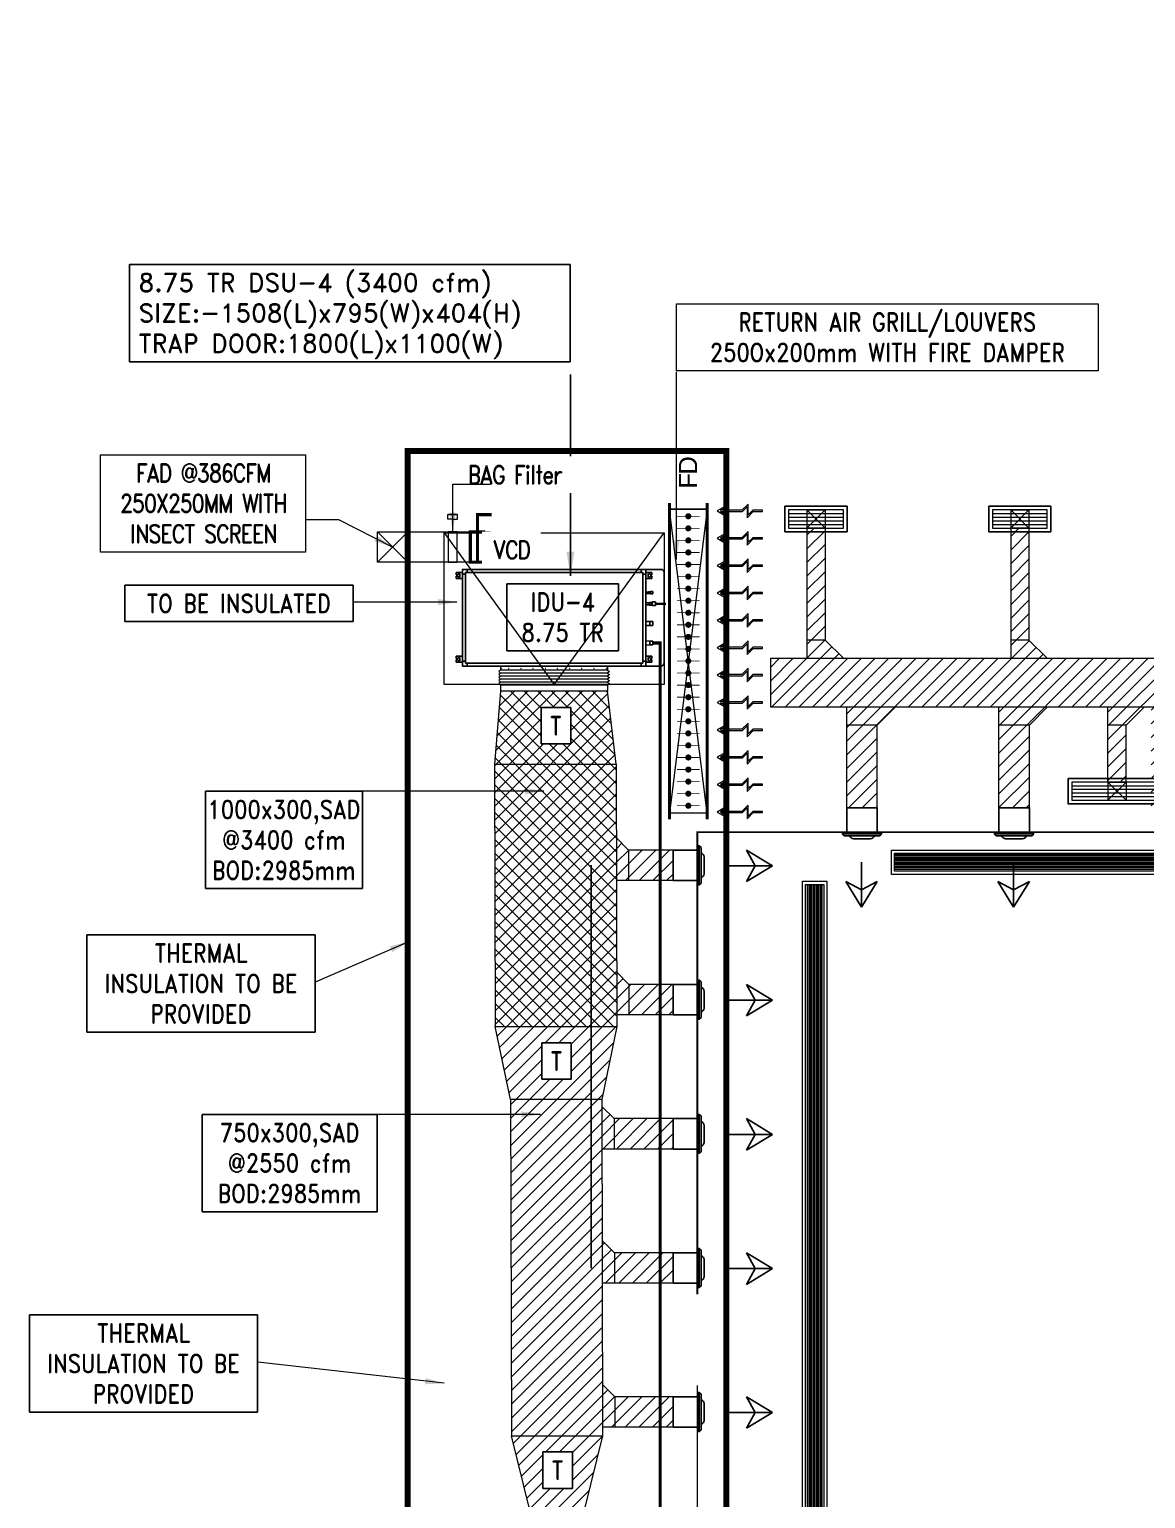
# Model space of a CAD drawing. Header units: millimetres. Extents: x -330573 to 5697, y 22061 to 198972.
# Drawn here: x -116279 to -107105, y 40582 to 52659 of the extents above; entities that cross this region are included whole.
import ezdxf

# ---------------------------------------------------------------- set-up
doc = ezdxf.new("R2010")
doc.units = ezdxf.units.MM
doc.linetypes.add('HIDDEN', pattern=[0.375, 0.25, -0.125])
for name, color, linetype, lineweight in [('MECH. EQUIPMENT', 8, 'Continuous', 0), ('VL-AC- DRAIN', 42, 'Continuous', 5), ('VL-AC-ACCOUSTIC INSULATION', 32, 'Continuous', 25), ('VL-AC-DAMPERS', 5, 'Continuous', 18), ('VL-AC-EQUIPMENT', 5, 'Continuous', 25), ('VL-AC-EQUIPMENT TEXT', 7, 'Continuous', 25), ('VL-AC-FA', 3, 'Continuous', 18), ('VL-AC-FA_TEXT_50', 7, 'Continuous', 18), ('VL-AC-RA_TEXT_50', 7, 'Continuous', 18), ('VL-AC-RAT', 1, 'Continuous', 5), ('VL-AC-SA', 6, 'Continuous', 5), ('VL-AC-SA_TEXT_50', 7, 'Continuous', 25), ('VL-AC-SAT', 72, 'Continuous', 25), ('VL-AC-UNIT TRAP DOOR', 40, 'Continuous', 18), ('VL-AC-VRF PIPE', 152, 'Continuous', 30), ('VL-AC-WALL CUTOUT', 7, 'Continuous', 18), ('VL-FC', 21, 'Continuous', 18)]:
    doc.layers.add(name, color=color, linetype=linetype, lineweight=lineweight)
doc.styles.add('ROMANS', font='romans.shx', dxfattribs={"height": 200})
doc.styles.get("Standard").update_dxf_attribs({"font": 'arial.ttf'})
doc.styles.add('style1', font='times.ttf', dxfattribs={"width": 0.75})
doc.styles.add('VOLTAS - ROMAND', font='romand.shx', dxfattribs={"width": 0.85})
doc.dimstyles.new('Creer 1-100 FT', dxfattribs={"dimscale": 100, "dimtxt": 2, "dimasz": 1.5, "dimexe": 0.75, "dimexo": 0.75, "dimgap": 0.5, "dimtad": 1, "dimdec": 0, "dimzin": 1, "dimtxsty": 'style1', "dimblk": 'OBLIQUE', "dimcen": 0, "dimdle": 0.75, "dimclrd": 7, "dimclre": 7, "dimclrt": 6, "dimadec": 0, "dimazin": 0, "dimtfac": 1, "dimtdec": 0, "dimtmove": 2, "dimatfit": 3, "dimfxl": 1, "dimfrac": 2, "dimtolj": 1, "dimtzin": 1, "dimlwd": 25, "dimlwe": 25, "dimarcsym": 1})
doc.dimstyles.new('VL_DIM', dxfattribs={"dimscale": 1.25, "dimtxt": 200, "dimasz": 125, "dimexe": 50, "dimexo": 50, "dimgap": 50, "dimtad": 1, "dimdec": 0, "dimrnd": 1, "dimzin": 9, "dimdsep": 46, "dimtxsty": 'ROMANS', "dimcen": 0.09, "dimdle": 35, "dimclrd": 7, "dimclre": 7, "dimclrt": 7, "dimadec": 0, "dimazin": 0, "dimtfac": 1, "dimtdec": 0, "dimtmove": 2, "dimatfit": 3, "dimfxl": 1, "dimtolj": 1, "dimtzin": 0, "dimlwd": 15, "dimlwe": 15, "dimarcsym": 1})

# ---------------------------------------------------------------- blocks, each defined once
blk = doc.blocks.new('*U91')
at = {"color": 252, "lineweight": 9}
for p, q in [((783227, 309669), (783227, 319414)), ((783257, 309669), (783257, 319414)), ((783287, 309669), (783287, 319414)), ((783317, 309669), (783317, 319414))]:
    blk.add_line(p, q, dxfattribs=at)
at = {"layer": 'VL-AC-SAT'}
blk.add_lwpolyline([(783167, 309639), (783377, 309639), (783377, 319444), (783167, 319444)], close=True, dxfattribs=at)
at = {"layer": 'VL-AC-SAT', "lineweight": 20}
blk.add_lwpolyline([(783197, 309669), (783347, 309669), (783347, 319414), (783197, 319414)], close=True, dxfattribs=at)
blk = doc.blocks.new('*U51')
at = {"color": 252, "lineweight": 9}
for p, q in [((783227, 314853), (783227, 315303)), ((783257, 314853), (783257, 315303)), ((783287, 314853), (783287, 315303)), ((783317, 314853), (783317, 315303))]:
    blk.add_line(p, q, dxfattribs=at)
at = {"layer": 'VL-AC-SAT'}
blk.add_lwpolyline([(783167, 314823), (783377, 314823), (783377, 315333), (783167, 315333)], close=True, dxfattribs=at)
at = {"layer": 'VL-AC-SAT', "lineweight": 20}
blk.add_lwpolyline([(783197, 314853), (783347, 314853), (783347, 315303), (783197, 315303)], close=True, dxfattribs=at)
blk = doc.blocks.new('VL EQUIPMENT')
at = {"layer": 'MECH. EQUIPMENT'}
for p, q in [((12041, 41995), (12073, 41995)), ((12073, 41115), (12073, 41995)), ((12098, 41115), (12098, 41995)), ((12123, 41115), (12123, 41995)), ((12148, 41115), (12148, 41995)), ((12173, 41115), (12173, 41995)), ((12198, 41115), (12198, 41995)), ((12041, 41115), (12073, 41115))]:
    blk.add_line(p, q, dxfattribs=at)
for points in [[(12073, 41995), (12085, 42010), (12098, 41995)], [(12098, 41995), (12110, 42010), (12123, 41995)], [(12123, 41995), (12135, 42010), (12148, 41995)], [(12148, 41995), (12160, 42010), (12173, 41995)], [(12173, 41995), (12185, 42010), (12198, 41995)], [(12073, 41115), (12085, 41100), (12098, 41115)], [(12098, 41115), (12110, 41100), (12123, 41115)], [(12123, 41115), (12135, 41100), (12148, 41115)], [(12148, 41115), (12160, 41100), (12173, 41115)], [(12173, 41115), (12185, 41100), (12198, 41115)]]:
    blk.add_lwpolyline(points, dxfattribs=at)
for centre in [(12061, 41988), (12061, 41928), (12061, 41828), (12061, 41728), (12061, 41628), (12061, 41528), (12061, 41428), (12061, 41328), (12061, 41228), (12061, 41126)]:
    blk.add_circle(centre, 1.45, dxfattribs=at)
at = {"layer": 'VL-AC-EQUIPMENT'}
for p, q in [((11271, 42269), (11246, 42269)), ((11290, 42359), (11271, 42359)), ((11271, 42309), (11271, 42359)), ((11286, 42284), (11286, 42309)), ((11288, 42343), (11290, 42343)), ((11304, 42329), (11288, 42329)), ((11290, 42359), (11290, 42343)), ((11321, 42359), (11302, 42359)), ((11302, 42359), (11302, 42343)), ((11302, 42343), (11304, 42343)), ((11321, 42309), (11321, 42359)), ((11959, 42309), (11959, 42359)), ((11978, 42359), (11959, 42359)), ((11976, 42343), (11978, 42343)), ((11992, 42329), (11976, 42329)), ((11978, 42359), (11978, 42343)), ((12009, 42359), (11990, 42359)), ((11990, 42359), (11990, 42343)), ((11990, 42343), (11992, 42343)), ((12001, 42284), (12001, 42309)), ((12009, 42309), (12009, 42359)), ((12016, 42269), (12041, 42269)), ((11271, 40841), (11246, 40841)), ((11286, 40826), (11286, 40801)), ((12001, 40826), (12001, 40801)), ((12016, 40841), (12041, 40841)), ((11271, 40801), (11271, 40751)), ((11290, 40751), (11271, 40751)), ((11288, 40781), (11304, 40781)), ((11290, 40767), (11288, 40767)), ((11290, 40751), (11290, 40767)), ((11302, 40751), (11302, 40767)), ((11321, 40751), (11302, 40751)), ((11321, 40801), (11321, 40751)), ((11428, 40762), (11447, 40762)), ((11428, 40762), (11428, 40744)), ((11447, 40744), (11428, 40744)), ((11431, 40778), (11445, 40778)), ((11431, 40778), (11431, 40764)), ((11431, 40764), (11445, 40764)), ((11432, 40764), (11432, 40762)), ((11433, 40801), (11433, 40778)), ((11442, 40767), (11440, 40767)), ((11443, 40801), (11443, 40778)), ((11444, 40764), (11444, 40762)), ((11445, 40778), (11445, 40764)), ((11447, 40762), (11447, 40744)), ((11514, 40749), (11514, 40723)), ((11514, 40749), (11543, 40749)), ((11514, 40723), (11543, 40723)), ((11517, 40771), (11517, 40754)), ((11517, 40771), (11540, 40771)), ((11517, 40754), (11540, 40754)), ((11518, 40754), (11518, 40749)), ((11521, 40801), (11521, 40771)), ((11537, 40801), (11537, 40771)), ((11540, 40771), (11540, 40754)), ((11540, 40754), (11540, 40749)), ((11543, 40749), (11543, 40723)), ((11673, 40801), (11674, 40768)), ((11706, 40768), (11674, 40768)), ((11674, 40768), (11674, 40743)), ((11706, 40743), (11674, 40743)), ((11707, 40801), (11706, 40768)), ((11706, 40768), (11706, 40743)), ((11834, 40801), (11835, 40768)), ((11867, 40768), (11835, 40768)), ((11835, 40768), (11835, 40743)), ((11867, 40743), (11835, 40743)), ((11868, 40801), (11867, 40768)), ((11867, 40768), (11867, 40743)), ((11959, 40801), (11959, 40751)), ((11978, 40751), (11959, 40751)), ((11976, 40781), (11992, 40781)), ((11978, 40767), (11976, 40767)), ((11978, 40751), (11978, 40767)), ((11990, 40751), (11990, 40767)), ((11992, 40767), (11990, 40767)), ((12009, 40751), (11990, 40751)), ((12009, 40801), (12009, 40751))]:
    blk.add_line(p, q, dxfattribs=at)
at = {"layer": 'VL-AC-EQUIPMENT', "flags": 128}
for points in [[(12041, 42309), (11246, 42309), (11246, 40801), (12041, 40801)], [(12016, 42284), (11271, 42284), (11271, 40826), (12016, 40826)]]:
    blk.add_lwpolyline(points, close=True, dxfattribs=at)
blk.add_lwpolyline([(11246, 40801), (11246, 40676, 0.414214), (11271, 40651), (12016, 40651, 0.414214), (12041, 40676), (12041, 40801)], format="xyb", dxfattribs=at)
at = {"layer": 'VL-AC-EQUIPMENT'}
for centre, start, end in [((11288, 42336), 90, 270), ((11304, 42336), 270, 90), ((11976, 42336), 90, 270), ((11992, 42336), 270, 90), ((11288, 40774), 90, 270), ((11304, 40774), 270, 90), ((11976, 40774), 90, 270), ((11992, 40774), 270, 90)]:
    blk.add_arc(centre, 7, start, end, dxfattribs=at)
blk = doc.blocks.new('*U95')
at = {"color": 8}
for p, q in [((30, 66), (16432, 66)), ((30, 54), (16432, 54)), ((30, 42), (16432, 42)), ((30, 30), (16432, 30)), ((30, 18), (16432, 18)), ((30, 6), (16432, 6)), ((30, -6), (16432, -6)), ((30, -18), (16432, -18)), ((30, -30), (16432, -30)), ((30, -42), (16432, -42)), ((30, -54), (16432, -54))]:
    blk.add_line(p, q, dxfattribs=at)
for points in [[(5, 105), (5, -95), (16457, -95), (16457, 105)], [(30, 80), (30, -70), (16432, -70), (16432, 80)]]:
    blk.add_lwpolyline(points, close=True)
blk = doc.blocks.new('*U97')
at = {"color": 8}
for p, q in [((30, 66), (11397, 66)), ((30, 54), (11397, 54)), ((30, 42), (11397, 42)), ((30, 30), (11397, 30)), ((30, 18), (11397, 18)), ((30, 6), (11397, 6)), ((30, -6), (11397, -6)), ((30, -18), (11397, -18)), ((30, -30), (11397, -30)), ((30, -42), (11397, -42)), ((30, -54), (11397, -54))]:
    blk.add_line(p, q, dxfattribs=at)
for points in [[(5, 105), (5, -95), (11422, -95), (11422, 105)], [(30, 80), (30, -70), (11397, -70), (11397, 80)]]:
    blk.add_lwpolyline(points, close=True)
blk = doc.blocks.new('VL SA JET NOZZEL')
at = {"layer": 'VL-AC-SAT'}
for p, q in [((4, 562, 0), (-125, 350, 0)), ((4, 562, 0), (4, 192, 0)), ((4, 192, 0), (4, 562, 0)), ((4, 562, 0), (134, 350, 0)), ((4, 562, 0), (4, 192, 0)), ((4, 192, 0), (4, 562, 0)), ((-125, 350, 0), (4, 419, 0)), ((134, 350, 0), (4, 419, 0)), ((0, 0), (-70, 0)), ((0, 0), (70, 0)), ((-160, -40), (-147, -25)), ((160, -40), (-160, -40)), ((160, -40), (147, -25))]:
    blk.add_line(p, q, dxfattribs=at)
for points in [[(-160, -40), (-160, -55), (160, -55), (160, -40)], [(147, -25), (-147, -25)]]:
    blk.add_lwpolyline(points, dxfattribs=at)
at = {"layer": 'VL-AC-SAT', "elevation": 0}
blk.add_lwpolyline([(125, -255), (125, -55), (-125, -55), (-125, -255)], close=True, dxfattribs=at)
at = {"layer": 'VL-AC-SAT'}
for centre, start, end in [((-64, -42), 97.9087, 155.9574), ((64, -42), 24.0426, 82.0913)]:
    blk.add_arc(centre, 42.9, start, end, dxfattribs=at)
blk = doc.blocks.new('A$C63456DE7')
at = {"layer": 'VL-AC-DAMPERS', "const_width": 25}
for points in [[(-699, 125), (-699, -266), (-813, -266)], [(-751, -125), (-751, 125), (-639, 125), (-639, -125), (-751, -125)]]:
    blk.add_lwpolyline(points, dxfattribs=at)
at = {"layer": 'VL-AC-FA'}
for p, q in [((-125, 125), (125, -125)), ((-125, -125), (125, 125)), ((125, -125), (-125, -125))]:
    blk.add_line(p, q, dxfattribs=at)
for points in [[(-805, 125), (-125, 125), (-125, -125), (-805, -125)], [(-457, 125), (-531, 125), (-531, -125), (-457, -125)], [(-125, 125), (125, 125), (125, -125), (-125, -125)]]:
    blk.add_lwpolyline(points, close=True, dxfattribs=at)
for points in [[(-494, -125), (-494, -230), (-454, -230), (-454, -267), (-534, -267)], [(-494, -125), (-494, -230), (-534, -230), (-534, -267), (-454, -267)]]:
    blk.add_lwpolyline(points, dxfattribs=at)

msp = doc.modelspace()

# ---------------------------------------------------------------- hatches: boundary and pattern name
at = {"layer": 'VL-AC-ACCOUSTIC INSULATION'}
h = msp.add_hatch(dxfattribs=at)
h.set_pattern_fill('ANSI31', color=8, scale=25)
h.paths.add_polyline_path([(-105437.5, 47489.4), (-110189.2, 47489.4), (-110189.2, 47089.4), (-105437.5, 47089.4)])
h.paths.add_polyline_path([(-109739.2, 47639.4), (-109889.2, 47639.4), (-109889.2, 47489.4), (-109589.2, 47489.4)])
h.paths.add_polyline_path([(-109739.2, 48559.4), (-109889.2, 48559.4), (-109889.2, 47639.4), (-109739.2, 47639.4)])
h.paths.add_polyline_path([(-108064.2, 47639.4), (-108214.2, 47639.4), (-108214.2, 47489.4), (-107914.2, 47489.4)])
h.paths.add_polyline_path([(-108064.2, 48559.4), (-108214.2, 48559.4), (-108214.2, 47639.4), (-108064.2, 47639.4)])
h.paths.add_polyline_path([(-106714.2, 47639.6), (-106914.2, 47639.6), (-106914.2, 47489.4), (-106564, 47489.4)])
h.paths.add_polyline_path([(-106714.2, 48921.8), (-106914.2, 48921.8), (-106914.2, 47639.6), (-106714.2, 47639.6)])
h.paths.add_polyline_path([(-106889.2, 48559.6), (-106889.2, 48709.6), (-106739.2, 48709.6), (-106739.2, 48559.6)], flags=16)
h.paths.add_polyline_path([(-107114.6, 47089.4), (-107414.6, 47089.4), (-107414.6, 46939.4), (-107264.6, 46939.4)])
h.paths.add_polyline_path([(-107264.6, 46939.4), (-107414.6, 46939.4), (-107414.6, 46472), (-107264.6, 46472)])
h.paths.add_polyline_path([(-106660.8, 47089.4), (-107060.8, 47089.4), (-107060.8, 46939.4), (-106810.8, 46939.4)])
h.paths.add_polyline_path([(-106810.8, 46939.4), (-107060.8, 46939.4), (-107060.8, 46260.9), (-106810.8, 46260.9)])
h.paths.add_polyline_path([(-107910.8, 47089.4), (-108310.8, 47089.4), (-108310.8, 46939.4), (-108060.8, 46939.4)])
h.paths.add_polyline_path([(-108060.8, 46939.4), (-108310.8, 46939.4), (-108310.8, 46260.9), (-108060.8, 46260.9)])
h.paths.add_polyline_path([(-109310.8, 46939.4), (-109560.8, 46939.4), (-109560.8, 46260.9), (-109310.8, 46260.9)])
h.paths.add_polyline_path([(-109160.8, 47089.4), (-109560.8, 47089.4), (-109560.8, 46939.4), (-109310.8, 46939.4)])
h.paths.add_polyline_path([(-105560.8, 46939.4), (-105810.8, 46939.4), (-105810.8, 46260.9), (-105560.8, 46260.9)])
h.paths.add_polyline_path([(-105460.8, 47089.4), (-105810.8, 47089.4), (-105810.8, 46939.4), (-105560.8, 46939.4)])
h.paths.add_polyline_path([(-104837.5, 47589.4), (-105437.5, 47489.4), (-105437.5, 47089.4), (-104837.5, 46989.4)])
h.paths.add_polyline_path([(-105564.2, 48709.8), (-106564.2, 48709.8), (-106564.2, 48559.8), (-105564.2, 48559.8)])
h.paths.add_polyline_path([(-106564.2, 48709.8), (-106714.2, 48709.8), (-106714.2, 48409.8), (-106564.2, 48559.8)])
h.paths.add_polyline_path([(-100277.9, 47589.4), (-104837.5, 47589.4), (-104837.5, 46989.4), (-100277.9, 46989.4)])
h.paths.add_polyline_path([(-104160.8, 46989.4), (-104560.8, 46989.4), (-104560.8, 46839.4), (-104310.8, 46839.4)])
h.paths.add_polyline_path([(-104310.8, 46839.4), (-104560.8, 46839.4), (-104560.8, 46260.9), (-104310.8, 46260.9)])
h.paths.add_polyline_path([(-104664.9, 46839.4), (-104814.9, 46839.4), (-104814.9, 46472), (-104664.9, 46472)])
h.paths.add_polyline_path([(-104564.9, 46989.4), (-104814.9, 46989.4), (-104814.9, 46839.4), (-104664.9, 46839.4)])
h.paths.add_polyline_path([(-103060.8, 46839.4), (-103310.8, 46839.4), (-103310.8, 46260.9), (-103060.8, 46260.9)])
h.paths.add_polyline_path([(-102960.8, 46989.4), (-103310.8, 46989.4), (-103310.8, 46839.4), (-103060.8, 46839.4)])
h.paths.add_polyline_path([(-102764.6, 46839.4), (-102914.6, 46839.4), (-102914.6, 46472), (-102764.6, 46472)])
h.paths.add_polyline_path([(-102664.6, 46989.4), (-102914.6, 46989.4), (-102914.6, 46839.4), (-102764.6, 46839.4)])
h.paths.add_polyline_path([(-102451.2, 47739.4), (-102601.2, 47739.4), (-102601.2, 47589.4), (-102301.2, 47589.4)])
h.paths.add_polyline_path([(-102451.2, 48560.3), (-102601.2, 48560.3), (-102601.2, 47739.4), (-102451.2, 47739.4)])
h.paths.add_polyline_path([(-101126.2, 47739.6), (-101276.2, 47739.6), (-101276.2, 47589.4), (-100975.9, 47589.4)])
h.paths.add_polyline_path([(-101126.2, 48560.6), (-101276.2, 48560.6), (-101276.2, 47739.6), (-101126.2, 47739.6)])
h.paths.add_polyline_path([(-101660.8, 46989.4), (-102060.8, 46989.4), (-102060.8, 46839.4), (-101810.8, 46839.4)])
h.paths.add_polyline_path([(-101810.8, 46839.4), (-102060.8, 46839.4), (-102060.8, 46260.9), (-101810.8, 46260.9)])
h.paths.add_polyline_path([(-100410.8, 46989.4), (-100810.8, 46989.4), (-100810.8, 46839.4), (-100560.8, 46839.4)])
h.paths.add_polyline_path([(-100560.8, 46839.4), (-100810.8, 46839.4), (-100810.8, 46260.9), (-100560.8, 46260.9)])
h.paths.add_polyline_path([(-100889.4, 46839.4), (-101039.4, 46839.4), (-101039.4, 46472), (-100889.4, 46472)])
h.paths.add_polyline_path([(-100839.4, 46989.4), (-101039.4, 46989.4), (-101039.4, 46839.4), (-100889.4, 46839.4)])
h.paths.add_polyline_path([(-99310.8, 46839.4), (-99560.8, 46839.4), (-99560.8, 46260.9), (-99310.8, 46260.9)])
h.paths.add_polyline_path([(-99160.8, 46989.4), (-99560.8, 46989.4), (-99560.8, 46839.4), (-99310.8, 46839.4)])
h.paths.add_polyline_path([(-98599.6, 47589.4), (-99677.9, 47589.4), (-99677.9, 46989.4), (-98599.6, 46989.4)])
h.paths.add_polyline_path([(-99677.9, 47589.4), (-100277.9, 47589.4), (-100277.9, 46989.4), (-99677.9, 46989.4)])
h.paths.add_polyline_path([(-99038.7, 47739.4), (-99238.7, 47739.4), (-99238.7, 47589.4), (-98888.7, 47589.4)])
h.paths.add_polyline_path([(-99038.7, 48486), (-99238.7, 48486), (-99238.7, 47739.4), (-99038.7, 47739.4)])
h.paths.add_polyline_path([(-98963.7, 48561), (-98963.7, 48711, 0.2265409), (-99138.7, 48627.4, 0.2265409), (-99313.7, 48711), (-99313.7, 48561, -0.4142136), (-99238.7, 48486), (-99038.7, 48486, -0.4142136)])
h.paths.add_polyline_path([(-98626.2, 48711), (-98963.7, 48711), (-98963.7, 48561), (-98626.2, 48561)])
h.paths.add_polyline_path([(-99313.7, 48711), (-99800.9, 48711), (-99801.2, 48710.8), (-99801.2, 48561), (-99313.7, 48561)])
h.paths.add_polyline_path([(-98493.5, 47633.3, -0.1989124), (-98599.6, 47589.4), (-98599.6, 46989.4, 0.1989124), (-98069.2, 47209.1)])
h.paths.add_polyline_path([(-98614.6, 46989.4), (-98914.6, 46989.4), (-98914.6, 46839.4), (-98764.6, 46839.4)])
h.paths.add_polyline_path([(-98764.6, 46839.4), (-98914.6, 46839.4), (-98914.6, 46472), (-98764.6, 46472)])
h.paths.add_polyline_path([(-96995.3, 48283), (-97419.6, 48707.3), (-98493.5, 47633.3), (-98069.2, 47209.1)])
h.paths.add_polyline_path([(-96889.2, 48926.9, 0.1989124), (-97419.6, 48707.3), (-96995.3, 48283, -0.1989124), (-96889.2, 48326.9)])
h.paths.add_polyline_path([(-94124.6, 48926.9), (-96889.2, 48926.9), (-96889.2, 48326.9), (-94124.6, 48326.9)])
h.paths.add_polyline_path([(-94160.8, 48326.9), (-94560.8, 48326.9), (-94560.8, 48176.9), (-94310.8, 48176.9)])
h.paths.add_polyline_path([(-94310.8, 48176.9), (-94560.8, 48176.9), (-94560.8, 48110.9), (-94310.8, 48110.9)])
h.paths.add_polyline_path([(-95410.8, 48326.9), (-95810.8, 48326.9), (-95810.8, 48176.9), (-95560.8, 48176.9)])
h.paths.add_polyline_path([(-95560.8, 48176.9), (-95810.8, 48176.9), (-95810.8, 48110.9), (-95560.8, 48110.9)])
h.paths.add_polyline_path([(-96610.8, 48176.9), (-96860.8, 48176.9), (-96860.8, 48110.9), (-96610.8, 48110.9)])
h.paths.add_polyline_path([(-96460.8, 48326.9), (-96860.8, 48326.9), (-96860.8, 48176.9), (-96610.8, 48176.9)])
h.paths.add_polyline_path([(-92326.5, 50607.3), (-92624.7, 50607.3), (-92624.7, 50307.3), (-92326.5, 50307.3)])
h.paths.add_polyline_path([(-91876.5, 50757.3), (-92176.5, 50757.3, -0.4142136), (-92326.5, 50607.3), (-92326.5, 50307.3, 0.4142136)])
h.paths.add_polyline_path([(-91876.5, 52658.6), (-92176.5, 52658.6), (-92176.5, 50757.3), (-91876.5, 50757.3)])
h.paths.add_polyline_path([(-92139, 52146.1), (-92139, 52371.1), (-91914, 52371.1), (-91914, 52146.1)], flags=16)
edge = h.paths.add_edge_path()
edge.add_line((-93974.6, 49076.9), (-93974.6, 48976.9))
edge.add_arc((-94024.6, 48976.9), 50, -90, 0, ccw=False)
edge.add_line((-94024.6, 48926.9), (-94124.6, 48926.9))
edge.add_line((-94124.6, 48926.9), (-94124.6, 48326.9))
edge.add_arc((-94124.6, 49076.9), 750, 270, 360)
edge.add_line((-93374.6, 49076.9), (-93974.6, 49076.9))
at = {"layer": 'VL-AC-ACCOUSTIC INSULATION', "lineweight": -3}
h = msp.add_hatch(dxfattribs=at)
h.set_pattern_fill('ANSI37', color=256, scale=25)
h.paths.add_polyline_path([(-111526.8, 47218.3), (-112406.8, 47218.3), (-112456.1, 46618.3), (-111456.1, 46618.3)])
h.paths.add_polyline_path([(-111456.1, 46618.3), (-112456.1, 46618.3), (-112451.1, 44462.4), (-111451.1, 44462.4)])
at = {"layer": 'VL-AC-ACCOUSTIC INSULATION'}
h = msp.add_hatch(dxfattribs=at)
h.set_pattern_fill('ANSI31', color=8, scale=25)
h.paths.add_polyline_path([(-111451.1, 44462.4), (-112451.1, 44462.4), (-112324.6, 43862.4), (-111574.6, 43862.4)])
h.paths.add_polyline_path([(-111717.7, 40498.9), (-112167.7, 40498.9), (-112161.4, 37559.2), (-111711.4, 37559.2)])
h.paths.add_polyline_path([(-111616.7, 40316.3), (-111717.5, 40417.1), (-111716.7, 40066.3), (-111616.7, 40066.3)])
h.paths.add_polyline_path([(-110989.2, 40316.3), (-111616.7, 40316.3), (-111616.7, 40066.3), (-110989.2, 40066.3)])
h.paths.add_polyline_path([(-110989.2, 39212.8), (-111614.3, 39212.8), (-111614.3, 38962.8), (-110989.2, 38962.8)])
h.paths.add_polyline_path([(-111614.3, 39212.8), (-111715.1, 39313.5), (-111714.4, 38962.8), (-111614.3, 38962.8)])
h.paths.add_polyline_path([(-110989.2, 38109.2), (-111612, 38109.2), (-111612, 37859.2), (-110989.2, 37859.2)])
h.paths.add_polyline_path([(-111612, 38109.2), (-111712.8, 38209.9), (-111712, 37859.2), (-111612, 37859.2)])
h.paths.add_polyline_path([(-110989.2, 41419.8), (-111467.8, 41420), (-111467.8, 41170), (-110989.2, 41169.8)])
h.paths.add_polyline_path([(-111467.8, 41420), (-111568.7, 41520.9), (-111567.8, 41170), (-111467.8, 41170)])
h.paths.add_polyline_path([(-110989.2, 42602), (-111470.8, 42602.2), (-111470.8, 42352.1), (-110989.2, 42352)])
h.paths.add_polyline_path([(-111470.8, 42602.2), (-111571.7, 42703.1), (-111570.8, 42352.2), (-111470.8, 42352.1)])
h.paths.add_polyline_path([(-110989.2, 43705.5), (-111473.6, 43705.7), (-111473.6, 43455.7), (-110989.2, 43455.5)])
h.paths.add_polyline_path([(-111473.6, 43705.7), (-111574.5, 43806.6), (-111573.6, 43455.7), (-111473.6, 43455.7)])
h.paths.add_polyline_path([(-110989.2, 44809.1), (-111351.3, 44809.4), (-111351.3, 44559.3), (-110989.2, 44559.1)])
h.paths.add_polyline_path([(-111351.3, 44809.4), (-111452.2, 44910.2), (-111451.3, 44559.4), (-111351.3, 44559.3)])
h.paths.add_polyline_path([(-110989.2, 45912.6), (-111353.9, 45912.9), (-111353.9, 45662.8), (-110989.2, 45662.6)])
h.paths.add_polyline_path([(-111353.9, 45912.9), (-111454.7, 46013.7), (-111453.9, 45662.9), (-111353.9, 45662.8)])
h.paths.add_polyline_path([(-112324.6, 43862.4), (-112317.7, 41099.1), (-112317.7, 41099.1), (-112167.6, 40498.8), (-111717.6, 40499), (-111567.7, 41098.7), (-111567.7, 41098.7), (-111574.6, 43862.4)])

# ---------------------------------------------------------------- linework, layer by layer
msp.add_line((-111663.1, 42477), (-111663.1, 45787.6))
for p in [(-111663.1, 44684.1), (-111663.1, 43580.5)]:
    msp.add_point(p)
at = {"layer": 'VL-AC- DRAIN', "linetype": 'HIDDEN', "ltscale": 0.5, "const_width": 20}
msp.add_lwpolyline([(-111134.8, 47937.2), (-111046.8, 47937.2)], dxfattribs=at)
at = {"layer": 'VL-AC-DAMPERS'}
for p, q in [((-110863.7, 48449.5, 0), (-110863.7, 48458.3, 0)), ((-110863.8, 48053, 0), (-110863.7, 48061.8, 0)), ((-110863.4, 47656.5, 0), (-110863.4, 47665.3, 0)), ((-110863.4, 47359.1, 0), (-110863.4, 47367.9, 0)), ((-110863.4, 47260, 0), (-110863.4, 47268.8, 0)), ((-110863.4, 47160.9, 0), (-110863.4, 47169.7, 0)), ((-110863.9, 47061.8, 0), (-110863.9, 47070.6, 0)), ((-110863.6, 46665.3, 0), (-110863.6, 46674.1, 0)), ((-110863.6, 46367.9, 0), (-110863.6, 46376.7, 0)), ((-110863.6, 46268.8, 0), (-110863.6, 46277.6, 0))]:
    msp.add_line(p, q, dxfattribs=at)
at = {"layer": 'VL-AC-DAMPERS', "const_width": 5.29, "elevation": 0}
msp.add_lwpolyline([(-110708.3, 46215.8), (-110708.1, 48710.1), (-111019, 48710.2), (-111019.2, 46215.8)], close=True, dxfattribs=at)
at = {"layer": 'VL-AC-DAMPERS', "const_width": 25.3, "elevation": 0}
for points in [[(-110876.2, 48656.6, -1), (-110851.3, 48656.6, -1), (-110876.2, 48656.6, 1)], [(-110876.2, 48557.4, -1), (-110851.3, 48557.4, -1), (-110876.2, 48557.4, 1)], [(-110876.2, 48458.3, -1), (-110851.3, 48458.3, -1), (-110876.2, 48458.3, 1)], [(-110876.1, 48359.2, -1), (-110851.3, 48359.2, -1), (-110876.1, 48359.2, 1)], [(-110876.1, 48260.1, -1), (-110851.3, 48260.1, -1), (-110876.1, 48260.1, 1)], [(-110876.1, 48160.9, -1), (-110851.3, 48160.9, -1), (-110876.1, 48160.9, 1)], [(-110876.2, 48061.8, -1), (-110851.3, 48061.8, -1), (-110876.2, 48061.8, 1)], [(-110875.8, 47962.7, -1), (-110851, 47962.7, -1), (-110875.8, 47962.7, 1)], [(-110875.8, 47863.6, -1), (-110851, 47863.6, -1), (-110875.8, 47863.6, 1)], [(-110875.8, 47764.4, -1), (-110851, 47764.4, -1), (-110875.8, 47764.4, 1)], [(-110875.8, 47665.3, -1), (-110851, 47665.3, -1), (-110875.8, 47665.3, 1)], [(-110875.8, 47566.2, -1), (-110851, 47566.2, -1), (-110875.8, 47566.2, 1)], [(-110875.8, 47467.1, -1), (-110851, 47467.1, -1), (-110875.8, 47467.1, 1)], [(-110875.8, 47367.9, -1), (-110851, 47367.9, -1), (-110875.8, 47367.9, 1)], [(-110875.8, 47268.8, -1), (-110851, 47268.8, -1), (-110875.8, 47268.8, 1)], [(-110875.8, 47169.7, -1), (-110851, 47169.7, -1), (-110875.8, 47169.7, 1)], [(-110876.3, 47070.6, -1), (-110851.5, 47070.6, -1), (-110876.3, 47070.6, 1)], [(-110876, 46971.4, -1), (-110851.2, 46971.4, -1), (-110876, 46971.4, 1)], [(-110876, 46872.3, -1), (-110851.2, 46872.3, -1), (-110876, 46872.3, 1)], [(-110876, 46773.2, -1), (-110851.2, 46773.2, -1), (-110876, 46773.2, 1)], [(-110876, 46674.1, -1), (-110851.2, 46674.1, -1), (-110876, 46674.1, 1)], [(-110876, 46574.9, -1), (-110851.1, 46574.9, -1), (-110876, 46574.9, 1)], [(-110876, 46475.8, -1), (-110851.1, 46475.8, -1), (-110876, 46475.8, 1)], [(-110876, 46376.7, -1), (-110851.1, 46376.7, -1), (-110876, 46376.7, 1)], [(-110876, 46277.6, -1), (-110851.2, 46277.6, -1), (-110876, 46277.6, 1)]]:
    msp.add_lwpolyline(points, format="xyb", dxfattribs=at)
at = {"layer": 'VL-AC-DAMPERS', "elevation": 0}
for points, const_width in [([(-110863.5, 46215.8), (-110863.5, 48710.2)], 2.64), ([(-110957.2, 48656.6), (-110769.9, 48656.5)], 6.61), ([(-110957.2, 48557.5), (-110769.9, 48557.4)], 6.61), ([(-110957.2, 48458.3), (-110769.9, 48458.3)], 6.61), ([(-110957.2, 48359.2), (-110769.9, 48359.2)], 6.61), ([(-110957.2, 48260.1), (-110769.9, 48260)], 6.61), ([(-110957.2, 48161), (-110769.9, 48160.9)], 6.61), ([(-110957.2, 48061.8), (-110769.9, 48061.8)], 6.61), ([(-110956.8, 47962.7), (-110769.5, 47962.7)], 6.61), ([(-110956.8, 47863.6), (-110769.5, 47863.5)], 6.61), ([(-110956.8, 47764.4), (-110769.5, 47764.4)], 6.61), ([(-110956.8, 47665.3), (-110769.5, 47665.3)], 6.61), ([(-110956.8, 47566.2), (-110769.5, 47566.2)], 6.61), ([(-110956.8, 47467.1), (-110769.5, 47467)], 6.61), ([(-110956.8, 47368), (-110769.5, 47367.9)], 6.61), ([(-110956.8, 47268.8), (-110769.5, 47268.8)], 6.61), ([(-110956.9, 47169.7), (-110769.6, 47169.7)], 6.61), ([(-110957.4, 47070.6), (-110770.1, 47070.6)], 6.61), ([(-110957, 46971.4), (-110769.7, 46971.4)], 6.61), ([(-110957, 46872.3), (-110769.7, 46872.3)], 6.61), ([(-110957, 46773.2), (-110769.7, 46773.2)], 6.61), ([(-110957, 46674.1), (-110769.7, 46674)], 6.61), ([(-110957, 46575), (-110769.7, 46574.9)], 6.61), ([(-110957, 46475.8), (-110769.7, 46475.8)], 6.61), ([(-110957, 46376.7), (-110769.7, 46376.7)], 6.61), ([(-110957, 46277.6), (-110769.7, 46277.6)], 6.61)]:
    msp.add_lwpolyline(points, dxfattribs=dict(at, const_width=const_width))
at = {"layer": 'VL-AC-RAT', "const_width": 25}
for points in [[(-111019.1, 48766), (-111019.2, 46165.8)], [(-110708.3, 46166.2), (-110708.2, 48766.4)]]:
    msp.add_lwpolyline(points, dxfattribs=at)
at = {"layer": 'VL-AC-RAT', "elevation": 0}
for points in [[(-110600.3, 48696.2), (-110418.8, 48696.2), (-110381, 48733.9), (-110381, 48644.9), (-110329.8, 48696.2), (-110252.7, 48696.2), (-110252.7, 48705.7), (-110333.8, 48705.7), (-110371.5, 48667.9), (-110371.5, 48756.9), (-110422.7, 48705.7), (-110600.3, 48705.7), (-110559.1, 48729.5), (-110559.1, 48740.5), (-110627.7, 48700.9), (-110559.1, 48661.3), (-110559.1, 48672.3)], [(-110600.3, 48471.2), (-110418.8, 48471.2), (-110381, 48508.9), (-110381, 48419.9), (-110329.8, 48471.2), (-110252.7, 48471.2), (-110252.7, 48480.7), (-110333.8, 48480.7), (-110371.5, 48442.9), (-110371.5, 48531.9), (-110422.7, 48480.7), (-110600.3, 48480.7), (-110559.1, 48504.5), (-110559.1, 48515.5), (-110627.7, 48475.9), (-110559.1, 48436.3), (-110559.1, 48447.3)], [(-110600.3, 48246.2), (-110418.8, 48246.2), (-110381, 48283.9), (-110381, 48194.9), (-110329.8, 48246.2), (-110252.7, 48246.2), (-110252.7, 48255.7), (-110333.8, 48255.7), (-110371.5, 48217.9), (-110371.5, 48306.9), (-110422.7, 48255.7), (-110600.3, 48255.7), (-110559.1, 48279.5), (-110559.1, 48290.5), (-110627.7, 48250.9), (-110559.1, 48211.3), (-110559.1, 48222.3)], [(-110600.3, 48021.2), (-110418.8, 48021.2), (-110381, 48058.9), (-110381, 47969.9), (-110329.8, 48021.2), (-110252.7, 48021.2), (-110252.7, 48030.7), (-110333.8, 48030.7), (-110371.5, 47992.9), (-110371.5, 48081.9), (-110422.7, 48030.7), (-110600.3, 48030.7), (-110559.1, 48054.5), (-110559.1, 48065.5), (-110627.7, 48025.9), (-110559.1, 47986.3), (-110559.1, 47997.3)], [(-110600.3, 47796.2), (-110418.8, 47796.2), (-110381, 47833.9), (-110381, 47744.9), (-110329.8, 47796.2), (-110252.7, 47796.2), (-110252.7, 47805.7), (-110333.8, 47805.7), (-110371.5, 47767.9), (-110371.5, 47856.9), (-110422.7, 47805.7), (-110600.3, 47805.7), (-110559.1, 47829.5), (-110559.1, 47840.5), (-110627.7, 47800.9), (-110559.1, 47761.3), (-110559.1, 47772.3)], [(-110600.3, 47571.2), (-110418.8, 47571.2), (-110381, 47608.9), (-110381, 47519.9), (-110329.8, 47571.2), (-110252.7, 47571.2), (-110252.7, 47580.7), (-110333.8, 47580.7), (-110371.5, 47542.9), (-110371.5, 47631.9), (-110422.7, 47580.7), (-110600.3, 47580.7), (-110559.1, 47604.5), (-110559.1, 47615.5), (-110627.7, 47575.9), (-110559.1, 47536.3), (-110559.1, 47547.3)], [(-110600.3, 47346.2), (-110418.8, 47346.2), (-110381, 47383.9), (-110381, 47294.9), (-110329.8, 47346.2), (-110252.7, 47346.2), (-110252.7, 47355.7), (-110333.8, 47355.7), (-110371.5, 47317.9), (-110371.5, 47406.9), (-110422.7, 47355.7), (-110600.3, 47355.7), (-110559.1, 47379.5), (-110559.1, 47390.5), (-110627.7, 47350.9), (-110559.1, 47311.3), (-110559.1, 47322.3)], [(-110600.3, 47121.2), (-110418.8, 47121.2), (-110381, 47158.9), (-110381, 47069.9), (-110329.8, 47121.2), (-110252.7, 47121.2), (-110252.7, 47130.7), (-110333.8, 47130.7), (-110371.5, 47092.9), (-110371.5, 47181.9), (-110422.7, 47130.7), (-110600.3, 47130.7), (-110559.1, 47154.5), (-110559.1, 47165.5), (-110627.7, 47125.9), (-110559.1, 47086.3), (-110559.1, 47097.3)], [(-110600.3, 46896.2), (-110418.8, 46896.2), (-110381, 46933.9), (-110381, 46844.9), (-110329.8, 46896.2), (-110252.7, 46896.2), (-110252.7, 46905.7), (-110333.8, 46905.7), (-110371.5, 46867.9), (-110371.5, 46956.9), (-110422.7, 46905.7), (-110600.3, 46905.7), (-110559.1, 46929.5), (-110559.1, 46940.5), (-110627.7, 46900.9), (-110559.1, 46861.3), (-110559.1, 46872.3)], [(-110600.3, 46671.2), (-110418.8, 46671.2), (-110381, 46708.9), (-110381, 46619.9), (-110329.8, 46671.2), (-110252.7, 46671.2), (-110252.7, 46680.7), (-110333.8, 46680.7), (-110371.5, 46642.9), (-110371.5, 46731.9), (-110422.7, 46680.7), (-110600.3, 46680.7), (-110559.1, 46704.5), (-110559.1, 46715.5), (-110627.7, 46675.9), (-110559.1, 46636.3), (-110559.1, 46647.3)], [(-110600.3, 46446.2), (-110418.8, 46446.2), (-110381, 46483.9), (-110381, 46394.9), (-110329.8, 46446.2), (-110252.7, 46446.2), (-110252.7, 46455.7), (-110333.8, 46455.7), (-110371.5, 46417.9), (-110371.5, 46506.9), (-110422.7, 46455.7), (-110600.3, 46455.7), (-110559.1, 46479.5), (-110559.1, 46490.5), (-110627.7, 46450.9), (-110559.1, 46411.3), (-110559.1, 46422.3)], [(-110600.3, 46221.2), (-110418.8, 46221.2), (-110381, 46258.9), (-110381, 46169.9), (-110329.8, 46221.2), (-110252.7, 46221.2), (-110252.7, 46230.7), (-110333.8, 46230.7), (-110371.5, 46192.9), (-110371.5, 46281.9), (-110422.7, 46230.7), (-110600.3, 46230.7), (-110559.1, 46254.5), (-110559.1, 46265.5), (-110627.7, 46225.9), (-110559.1, 46186.3), (-110559.1, 46197.3)]]:
    msp.add_lwpolyline(points, close=True, dxfattribs=at)
at = {"layer": 'VL-AC-SA', "lineweight": 5}
for p, q in [((-109889.2, 48709.4, 8443.8), (-109739.2, 48709.4, 8443.8)), ((-109889.2, 48709.4, 8443.8), (-109739.2, 48559.4, 8443.8)), ((-109739.2, 48709.4, 8443.8), (-109889.2, 48559.4, 8443.8)), ((-108214.2, 48709.4, 16887.6), (-108064.2, 48709.4, 16887.6)), ((-108214.2, 48709.4, 16887.6), (-108064.2, 48559.4, 16887.6)), ((-108064.2, 48709.4, 16887.6), (-108214.2, 48559.4, 16887.6)), ((-109739.2, 48559.4, 8443.8), (-109889.2, 48559.4, 8443.8)), ((-108064.2, 48559.4, 16887.6), (-108214.2, 48559.4, 16887.6)), ((-107414.6, 46472), (-107264.6, 46472)), ((-107414.6, 46472), (-107264.6, 46322)), ((-107264.6, 46472), (-107414.6, 46322))]:
    msp.add_line(p, q, dxfattribs=at)
at = {"layer": 'VL-AC-SA', "linetype": 'Continuous', "lineweight": 5, "ltscale": 100}
for p, q in [((-109889.2, 48709.4, 8443.8), (-109889.2, 48559.4, 8443.8)), ((-109739.2, 48709.4, 8443.8), (-109739.2, 48559.4, 8443.8)), ((-108214.2, 48709.4, 16887.6), (-108214.2, 48559.4, 16887.6)), ((-108064.2, 48709.4, 16887.6), (-108064.2, 48559.4, 16887.6)), ((-107414.6, 46472), (-107414.6, 46322)), ((-107264.6, 46472), (-107264.6, 46322))]:
    msp.add_line(p, q, dxfattribs=at)
at = {"layer": 'VL-AC-SA'}
for points, elevation in [([(-109889.2, 48559.4), (-109889.2, 47489.4)], 8443.8), ([(-109739.2, 48559.4), (-109739.2, 47639.4)], 8443.8), ([(-108214.2, 48559.4), (-108214.2, 47489.4)], 16887.6), ([(-108064.2, 48559.4), (-108064.2, 47639.4)], 16887.6), ([(-109739.2, 47639.4), (-109889.2, 47639.4)], 8443.8), ([(-109739.2, 47639.4), (-109589.2, 47489.4)], 8443.8), ([(-108064.2, 47639.4), (-108214.2, 47639.4)], 16887.6), ([(-108064.2, 47639.4), (-107914.2, 47489.4)], 16887.6), ([(-110189.2, 47489.4), (-110189.2, 47089.4)], 8443.8), ([(-107414.6, 46472), (-107414.6, 47089.4)], 0), ([(-107264.6, 46472), (-107264.6, 46939.4)], 0)]:
    msp.add_lwpolyline(points, dxfattribs=dict(at, elevation=elevation))
for points in [[(-110189.2, 47489.4), (-105437.5, 47489.4)], [(-112406.8, 47268.3), (-112406.8, 47218.3)], [(-111526.8, 47268.3), (-111526.8, 47218.3)], [(-110189.2, 47089.4), (-105437.5, 47089.4)], [(-109560.8, 46260.9), (-109560.8, 47089.4)], [(-109310.8, 46939.4), (-109160.8, 47089.4)], [(-108310.8, 46260.9), (-108310.8, 47089.4)], [(-108060.8, 46939.4), (-107910.8, 47089.4)], [(-107264.6, 46939.4), (-107114.6, 47089.4)], [(-109310.8, 46939.4), (-109560.8, 46939.4)], [(-109310.8, 46260.9), (-109310.8, 46939.4)], [(-108060.8, 46939.4), (-108310.8, 46939.4)], [(-108060.8, 46260.9), (-108060.8, 46939.4)], [(-107264.6, 46939.4), (-107414.6, 46939.4)], [(-112456.1, 46618.4), (-112451.1, 44462.4)], [(-111456.1, 46618.4), (-111451.1, 44462.4)], [(-111353.9, 45912.9), (-111453.9, 46012.9)], [(-110989.2, 45912.6), (-111353.9, 45912.9)], [(-111353.9, 45912.9), (-111353.9, 45662.9)], [(-110989.2, 45662.6), (-111453.9, 45662.9)], [(-111351.3, 44809.4), (-111451.3, 44909.4)], [(-110989.2, 44809.1), (-111351.3, 44809.4)], [(-111351.3, 44809.4), (-111351.3, 44559.4)], [(-110989.2, 44559.1), (-111451.3, 44559.4)], [(-112324.6, 43862.4), (-112317.7, 41099.1)], [(-111574.6, 43862.4), (-111567.7, 41098.7)], [(-111473.6, 43705.7), (-111574.5, 43806.6)], [(-110989.2, 43705.5), (-111473.6, 43705.7)], [(-111473.6, 43705.7), (-111473.6, 43455.7)], [(-110989.2, 43455.5), (-111573.6, 43455.7)], [(-111470.8, 42602.2), (-111571.7, 42703.1)], [(-110989.2, 42602), (-111470.8, 42602.2)], [(-111470.8, 42602.2), (-111470.8, 42352.2)], [(-110989.2, 42352), (-111570.8, 42352.2)], [(-111467.8, 41420), (-111568.7, 41520.9)], [(-110989.2, 41419.8), (-111467.8, 41420)], [(-111467.8, 41420), (-111467.8, 41170)], [(-110989.2, 41169.8), (-111567.8, 41170)]]:
    msp.add_lwpolyline(points, dxfattribs=at)
for points in [[(-111526.8, 47218.3), (-112406.8, 47218.3), (-112456.1, 46618.3), (-111456.1, 46618.3)], [(-111574.6, 43862.4), (-112324.6, 43862.4), (-112451.1, 44462.4), (-111451.1, 44462.4)], [(-111717.7, 40498.9), (-112167.7, 40498.9), (-112317.7, 41099.1), (-111567.7, 41098.7)]]:
    msp.add_lwpolyline(points, close=True, dxfattribs=at)
at = {"layer": 'VL-AC-WALL CUTOUT', "linetype": 'ByBlock', "ltscale": 90, "elevation": 0}
for points in [[(-110708.3, 48716.4), (-111019.2, 48716.9)], [(-110708.3, 48716.4), (-111019.2, 46215.8)], [(-110708.3, 46215.8), (-111019.2, 48716)], [(-110708.3, 46215.8), (-111019.2, 46215.8)]]:
    msp.add_lwpolyline(points, dxfattribs=at)
at = {"layer": 'VL-FC', "const_width": 15}
msp.add_lwpolyline([(-110789.2, 42260.9), (-110789.2, 46060.9), (-97277.4, 46060.9), (-97277.4, 47910.9), (-75139.2, 47910.9)], dxfattribs=at)
at = {"layer": 'VL-FC'}
msp.add_lwpolyline([(-110789.2, 35260.9), (-110789.2, 41510.9)], dxfattribs=at)

# ---------------------------------------------------------------- block references
at = {"layer": 'VL-AC-EQUIPMENT', "color": 8, "xscale": -1, "rotation": 90}
msp.add_blockref('VL EQUIPMENT', (-70411.5, 59466.1), dxfattribs=at)
at = {"layer": 'VL-AC-FA', "rotation": 180}
msp.add_blockref('A$C63456DE7', (-113294.2, 48404), dxfattribs=at)
at = {"layer": 'VL-AC-RAT', "xscale": -1}
msp.add_blockref('*U97', (-97771, 45808.6), dxfattribs=at)
at = {"layer": 'VL-AC-RAT', "xscale": -1, "rotation": 90}
msp.add_blockref('*U95', (-109820.2, 45661.1, 0), dxfattribs=at)
at = {"layer": 'VL-AC-SAT'}
for name, p, rotation in [('*U51', (-424892.4, 831906.7, 8443.8), 270), ('*U51', (-423217.4, 831906.7, 16887.6), 270), ('*U91', (-417380.9, 829669.3), 270), ('VL SA JET NOZZEL', (-109435.8, 46005.9, 0), 180), ('VL SA JET NOZZEL', (-108185.8, 46005.9, 0), 180), ('VL SA JET NOZZEL', (-110734.2, 45787.6, 0), 270), ('VL SA JET NOZZEL', (-110734.2, 44684.1, 0), 270), ('VL SA JET NOZZEL', (-110734.2, 43580.5, 0), 270), ('VL SA JET NOZZEL', (-110734.2, 42477, 0), 270), ('VL SA JET NOZZEL', (-110734.2, 41294.8, 0), 270)]:
    msp.add_blockref(name, p, dxfattribs=dict(at, rotation=rotation))

# ---------------------------------------------------------------- texts
at = {"layer": 'VL-AC-DAMPERS', "insert": (-110941.1, 48929.5), "char_height": 150, "width": 205.934, "attachment_point": 1, "rotation": 90}
msp.add_mtext('\\pxqr;{\\T0.9;FD}', dxfattribs=at)
at = {"layer": 'VL-AC-EQUIPMENT TEXT', "insert": (-113645.5, 50302.4, 0), "char_height": 150, "width": 3472.929, "attachment_point": 5, "style": 'VOLTAS - ROMAND', "bg_fill": 19, "box_fill_scale": 1.5, "bg_fill_color": 256, "bg_fill_transparency": 0}
msp.add_mtext('\\pxql;{\\W1;\\C7;8.75 TR DSU-4 (3400 cfm)\\PSIZE:-1508(L)x795(W)x404(H)\\PTRAP DOOR:1800(L)x1100(W)}', dxfattribs=at)
at = {"layer": 'VL-AC-FA_TEXT_50', "insert": (-114852.1, 48762.7, 0), "char_height": 150, "attachment_point": 5, "style": 'VOLTAS - ROMAND', "bg_fill": 19, "box_fill_scale": 1.5, "bg_fill_color": 256, "bg_fill_transparency": 0}
msp.add_mtext_dynamic_manual_height_columns('{\\T0.9;\\C7;FAD @386CFM 250X250MM WITH INSECT SCREEN}', width=1536.964, gutter_width=20, heights=[0], dxfattribs=at)
at = {"layer": 'VL-AC-SA_TEXT_50', "char_height": 150, "attachment_point": 5, "style": 'VOLTAS - ROMAND', "bg_fill": 19, "box_fill_scale": 1.5, "bg_fill_color": 256, "bg_fill_transparency": 0}
for s, insert, width in [('TO BE INSULATED', (-114557.3, 47940.4, 0), 1725.786), ('\\pxqc;1000x300,SAD\\P@3400 cfm\\PBOD:2985mm ', (-114186.3, 45996.8), 1138.643), ('THERMAL INSULATION TO BE PROVIDED', (-114869.1, 44816.1, 0), 1725.786), ('\\pxqc;750x300,SAD\\P@2550 cfm\\PBOD:2985mm ', (-114139.5, 43340.4), 1288.643), ('THERMAL INSULATION TO BE PROVIDED', (-115341.3, 41692.9), 1725.786)]:
    msp.add_mtext(s, dxfattribs=dict(at, insert=insert, width=width))

# ---------------------------------------------------------------- leaders
at = {"layer": 'VL-AC-EQUIPMENT TEXT'}
msp.add_leader([(-111832.1, 48166.3, 0), (-111832.1, 49823.2, 0)], dimstyle='Creer 1-100 FT', override={"dimtxt": 1, "dimasz": 2, "dimtad": 0, "dimtxsty": 'ROMANS', "dimclrt": 7, "dimfxl": 0.18, "dimarcsym": 2}, dxfattribs=at)

# ---------------------------------------------------------------- next in the draw order: texts
at = {"layer": 'VL-AC-EQUIPMENT TEXT', "insert": (-111896, 47826.5, 0), "char_height": 150, "width": 766.5, "attachment_point": 5, "style": 'VOLTAS - ROMAND', "bg_fill": 19, "box_fill_scale": 1.5, "bg_fill_color": 256, "bg_fill_transparency": 0}
msp.add_mtext('IDU-4\\P8.75 TR', dxfattribs=at)
at = {"layer": 'VL-AC-RA_TEXT_50', "insert": (-109228.3, 50127.9, 0), "char_height": 150, "width": 3316.5, "attachment_point": 5, "style": 'VOLTAS - ROMAND', "bg_fill": 19, "box_fill_scale": 1.5, "bg_fill_color": 256, "bg_fill_transparency": 0}
msp.add_mtext('RETURN AIR GRILL/LOUVERS 250Ox200mm WITH FIRE DAMPER', dxfattribs=at)
at = {"layer": 'VL-AC-SA_TEXT_50', "char_height": 150, "width": 92.571, "attachment_point": 5, "style": 'VOLTAS - ROMAND', "bg_fill": 19, "box_fill_scale": 1.5, "bg_fill_color": 256, "bg_fill_transparency": 0}
for insert in [(-111951.5, 46935.3, 0), (-111946.5, 44179.4, 0), (-111938, 40815.9, 0)]:
    msp.add_mtext('T', dxfattribs=dict(at, insert=insert))

# ---------------------------------------------------------------- next in the draw order: leaders
at = {"layer": 'VL-AC-EQUIPMENT TEXT'}
for points in [[(-112766, 47951.3), (-113618.9, 47951.3)], [(-113163.6, 45160.1), (-113930.7, 44827)], [(-112870.5, 41530.1, 0), (-114402.9, 41703.9, 0)]]:
    msp.add_leader(points, dimstyle='VL_DIM', override={"dimtad": 0, "dimclrd": 256}, dxfattribs=at)
at = {"layer": 'VL-AC-FA'}
msp.add_leader([(-113294.2, 48404), (-113736.5, 48626.1), (-114009.4, 48626.1)], dimstyle='VL_DIM', override={"dimgap": 50, "dimtad": 0}, dxfattribs=at)
at = {"layer": 'VL-AC-SA_TEXT_50'}
for points in [[(-112050.8, 46396.7), (-113725.4, 46396.7)], [(-112079, 43740.4), (-114186.3, 43740.4)]]:
    msp.add_leader(points, dimstyle='VL_DIM', override={"dimtad": 0}, dxfattribs=at)

# ---------------------------------------------------------------- next in the draw order: linework, layer by layer
at = {"layer": 'VL-AC-UNIT TRAP DOOR', "const_width": 50}
msp.add_lwpolyline([(-110551.6, 25570.9), (-110551.6, 25570.9), (-113170.5, 25570.9), (-113170.5, 49192.9), (-110551.6, 49192.9), (-110551.6, 27922.3)], dxfattribs=at)
at = {"layer": 'VL-AC-UNIT TRAP DOOR'}
msp.add_lwpolyline([(-112870.8, 48520.3), (-111062.8, 48520.3), (-111062.8, 47275.3), (-112870.8, 47275.3)], close=True, dxfattribs=at)
msp.add_lwpolyline([(-112870.5, 48520.3), (-111966.8, 47275.3), (-111062.8, 48520.3)], dxfattribs=at)
at = {"layer": 'VL-AC-VRF PIPE', "const_width": 25}
msp.add_lwpolyline([(-111154.8, 47615.2), (-111095.3, 47615.2), (-111095.3, 36559), (-113622.2, 36559)], dxfattribs=at)

# ---------------------------------------------------------------- next in the draw order: leaders
at = {"layer": 'VL-AC-RA_TEXT_50'}
msp.add_leader([(-110961.3, 48302.7), (-110961.3, 49842.9)], dimstyle='VL_DIM', override={"dimtad": 0}, dxfattribs=at)

# ---------------------------------------------------------------- next in the draw order: texts
at = {"layer": 'VL-AC-EQUIPMENT TEXT', "char_height": 150, "attachment_point": 5, "style": 'VOLTAS - ROMAND', "bg_fill": 2}
for s, width, insert in [('{\\T0.9;\\C7;BAG Filter}', 883.679, (-112291.4, 48998, 0)), ('{\\T0.9;\\C7;VCD}', 334.821, (-112318.2, 48380.8, -169.3))]:
    msp.add_mtext_dynamic_manual_height_columns(s, width=width, gutter_width=20, heights=[0], dxfattribs=dict(at, insert=insert))

# ---------------------------------------------------------------- next in the draw order: leaders
at = {"layer": 'VL-AC-FA'}
msp.add_leader([(-112800.1, 48529), (-112800.1, 48919.3), (-112489, 48919.3)], dimstyle='VL_DIM', override={"dimtad": 0}, dxfattribs=at)

doc.saveas('drawing.dxf')
